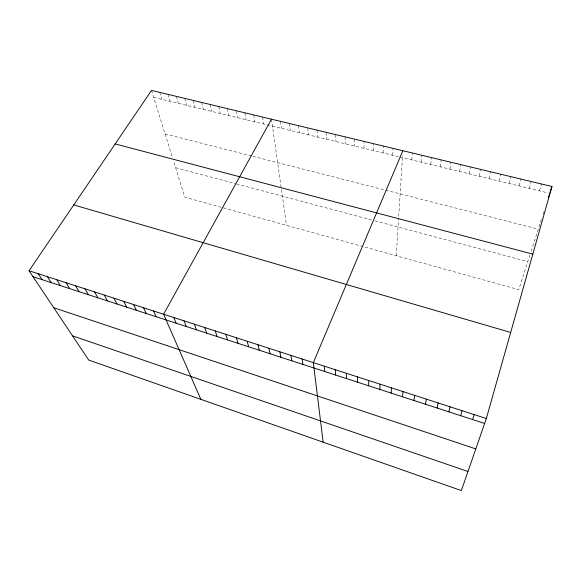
<?xml version="1.0" encoding="UTF-8"?>
<svg xmlns="http://www.w3.org/2000/svg" width="581" height="581" viewBox="0 0 581 581"><rect width="100%" height="100%" fill="white"/><g stroke="black" fill="none" stroke-linecap="round" stroke-linejoin="round"><path stroke-width="0.44" stroke-dasharray="2.9 2.18" d="M364.069 148.344L364.069 141.408M373.561 150.646L373.67 143.71M383.119 152.963L383.337 146.034M392.741 155.294L393.068 148.366M396.264 255.742L398.617 218.202M398.733 216.415L402.589 155.047M411.806 159.913L412.343 152.992M421.24 162.201L421.893 155.287M430.739 164.503L431.501 157.589M440.296 166.82L441.175 159.913M449.919 169.158L450.907 162.244M459.607 171.504L460.711 164.597M469.361 173.864L470.574 166.965M479.172 176.246L480.509 169.354M489.057 178.643L490.509 171.751M498.999 181.054L500.575 174.169M509.014 183.48L510.714 176.595M519.094 185.92L520.917 179.05M529.24 188.382L531.194 181.512M539.458 190.858L541.536 183.995M529.937 254.986L518.789 289.665L364.026 246.816M531.143 251.239L541.92 217.701M543.003 214.338L543.816 211.811M153.682 97.354L398.907 156.79M399.786 157.001L548.028 192.936M165.077 133.928L251.079 155.868M252.72 156.282L538.246 229.125M175.593 167.684L235.588 183.683M236.438 183.916L371.629 219.974M375.014 220.874L527.802 261.632M363.234 246.598L184.787 197.191L173.436 160.741M151.518 90.411L172.216 156.834M159.746 92.379L161.83 99.322M168.018 94.369L170.022 101.312M176.341 96.366L178.273 103.309M184.722 98.371L186.566 105.321M193.153 100.397L194.918 107.347M201.636 102.43L203.321 109.381M210.177 104.478L211.774 111.429M218.768 106.541L220.279 113.491M227.411 108.618L228.841 115.568M236.118 110.71L237.455 117.66M244.877 112.808L246.126 119.759M253.686 114.922L254.856 121.872M262.561 117.05L263.636 124M271.487 119.192L286.506 225.355M280.478 121.349L281.364 128.299M289.52 123.521L290.318 130.471M298.627 125.707L299.324 132.65M307.792 127.907L308.395 134.85M317.015 130.122L317.524 137.065M326.304 132.345L326.711 139.287M335.651 134.589L335.956 141.532M345.063 136.847L345.267 143.79M354.533 139.12L354.635 146.056"/><path stroke-width="0.87" d="M368.659 385.784L368.724 380.519M379.843 389.423L380.068 384.186M391.122 393.083L391.5 387.876M402.488 396.779L403.025 391.601M413.941 400.498L414.638 395.356M425.488 404.253L426.345 399.14M437.13 408.036L438.154 402.953M448.859 411.849L450.05 406.802M460.689 415.691L462.048 410.68M486.341 418.523L551.95 186.494L151.518 90.411L29.05 270.761L88.719 360.067L461.35 490.589L486.341 418.523L29.05 270.761M472.607 419.569L474.147 414.587M548.232 198.063L549.749 193.35M550.018 192.493L551.95 186.494M402.858 150.719L313.333 362.624L323.152 442.185M271.487 119.192L163.602 314.241L200.844 399.343M115.176 143.928L532.828 254.115M73.758 204.926L510.677 332.448M33.023 276.709L484.627 423.469M53.742 307.712L475.81 448.902M72.531 335.847L467.974 471.496M38.208 273.716L42.086 279.65M47.431 276.694L51.215 282.62M56.72 279.701L60.409 285.605M66.081 282.722L69.669 288.619M75.508 285.772L78.994 291.647M85.008 288.844L88.392 294.698M94.58 291.931L97.855 297.777M104.217 295.046L107.391 300.878M113.934 298.184L116.999 303.994M123.717 301.35L126.673 307.138M133.579 304.531L136.419 310.312M143.514 307.741L146.245 313.5M153.522 310.98L156.136 316.718M173.77 317.524L176.152 323.225M184.01 320.828L186.276 326.507M194.33 324.169L196.472 329.826M204.73 327.524L206.749 333.167M215.21 330.916L217.105 336.53M225.769 334.329L227.534 339.921M236.416 337.764L238.05 343.335M247.143 341.236L248.646 346.784M257.957 344.729L259.329 350.256M268.858 348.251L270.092 353.749M279.846 351.795L280.935 357.279M290.914 355.376L291.873 360.83M302.076 358.985L302.89 364.41M324.234 366.146L324.764 371.52M335.23 369.698L335.607 375.043M346.305 373.278L346.537 378.594M357.475 376.88L357.555 382.175"/></g></svg>
